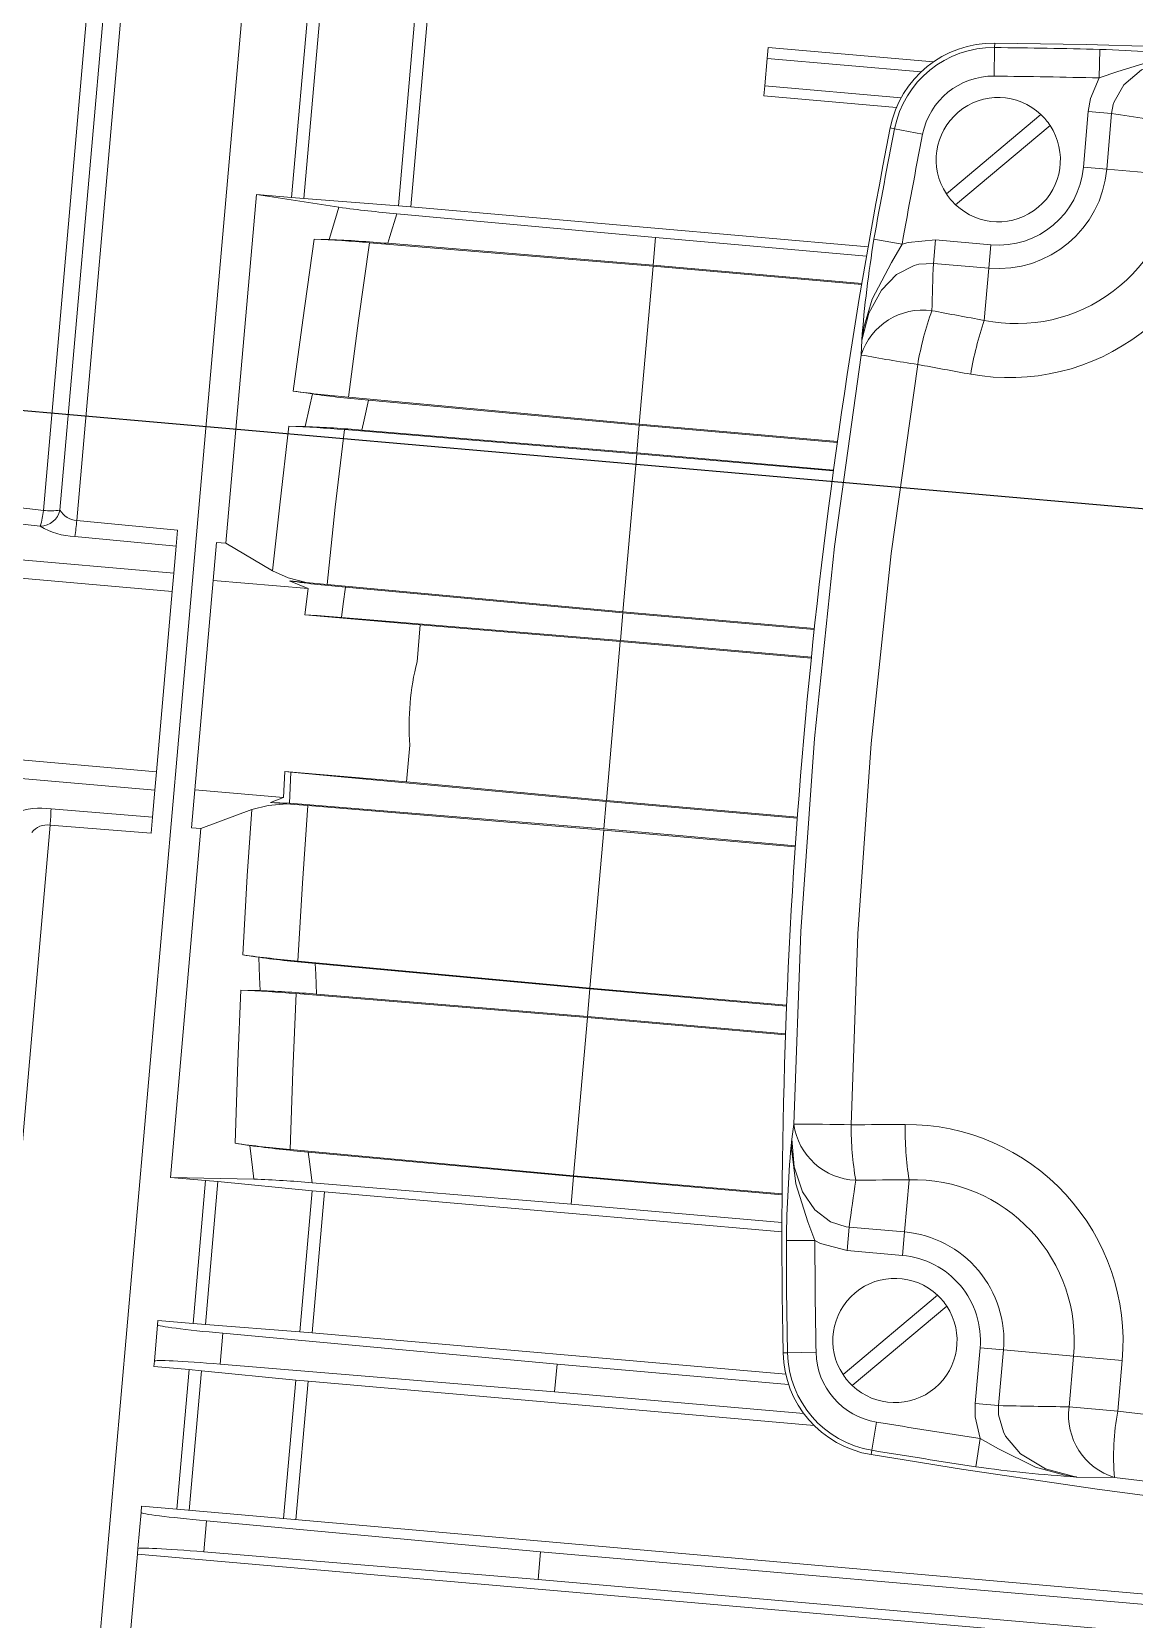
# Model space of a CAD drawing. Header units: inches. Extents: x 191440 to 383551, y 141411 to 284946.
# Drawn here: x 191674.2954 to 191674.4581, y 141512.446 to 141512.6802 of the extents above; entities that cross this region are included whole.
import ezdxf

# ---------------------------------------------------------------- set-up
doc = ezdxf.new("R2010")
doc.units = ezdxf.units.IN
doc.header["$MEASUREMENT"] = 0
doc.layers.add('MOTOR', color=140, linetype='Continuous', lineweight=9)
doc.layers.add('Sanitary', color=6, linetype='Continuous')
doc.styles.add('ROMANS', font='romans', dxfattribs={"height": 1})
doc.dimstyles.new('osama', dxfattribs={"dimtxt": 50, "dimasz": 45, "dimexe": 0.18, "dimexo": 0.0625, "dimgap": 0.2, "dimtad": 0, "dimdec": 0, "dimzin": 0, "dimdsep": 46, "dimtxsty": 'ROMANS', "dimcen": 0, "dimse1": 1, "dimse2": 1, "dimclrd": 3, "dimclre": 3, "dimclrt": 5, "dimadec": 0, "dimazin": 0, "dimtfac": 0.6, "dimtdec": 0, "dimtmove": 2, "dimatfit": 3, "dimfxl": 1, "dimtolj": 1, "dimtzin": 0, "dimarcsym": 0})

msp = doc.modelspace()

# ---------------------------------------------------------------- linework, layer by layer
at = {"color": 6}
msp.add_line((191675.293957798, 141512.5367695037), (191671.4079882396, 141512.8767443805), dxfattribs=at)
msp.add_circle((191674.3114437442, 141512.576444506), 1.40625)
at = {"layer": 'MOTOR', "linetype": 'Continuous'}
for p, q in [((191674.3160761753, 141512.7685125996), (191674.3020395925, 141512.6080737236)), ((191674.3339431707, 141512.7688024522), (191674.3177796358, 141512.5840524024)), ((191674.3132975861, 141512.7666316278), (191674.2995595861, 141512.6096055687)), ((191674.2971148958, 141512.6095676223), (191674.3107084987, 141512.7649432147)), ((191674.3495100802, 141512.6544901137), (191674.354470468, 141512.711187605)), ((191674.3562734368, 141512.7108552414), (191674.3513290239, 141512.6543403432)), ((191674.333735138, 141512.6557151027), (191674.3375611573, 141512.6994467033)), ((191674.3393302104, 141512.698726681), (191674.3355540776, 141512.6555652849)), ((191674.4039215565, 141512.6762497488), (191674.4040628783, 141512.677865064)), ((191674.4040628783, 141512.677865064), (191674.4284492682, 141512.6757315314)), ((191674.4374709316, 141512.6778513491), (191674.4374214506, 141512.6736368096)), ((191674.4374709316, 141512.6778513491), (191674.437478553, 141512.6785004965)), ((191674.4529771558, 141512.6775850779), (191674.452881907, 141512.6733713242)), ((191674.4035654589, 141512.6721795348), (191674.4039215565, 141512.6762497488)), ((191674.4039215565, 141512.6762497488), (191674.4266398446, 141512.6742621562)), ((191674.403438275, 141512.6707258161), (191674.4035654589, 141512.6721795348)), ((191674.4035654589, 141512.6721795348), (191674.4236789387, 141512.6704198333)), ((191674.403438275, 141512.6707258161), (191674.423001264, 141512.6690142764)), ((191674.4443022156, 141512.6679704805), (191674.4303513398, 141512.6562643057)), ((191674.4505644785, 141512.6602084576), (191674.4512830515, 141512.6684217848)), ((191674.4512830515, 141512.6684217848), (191674.4547356382, 141512.6681197226)), ((191674.4547356382, 141512.6681197226), (191674.4540170652, 141512.6599063954)), ((191674.4227129952, 141512.6658636408), (191674.4220760662, 141512.6659892271)), ((191674.4227129952, 141512.6658636408), (191674.4268482075, 141512.6650482813)), ((191674.4317111345, 141512.6546437655), (191674.4456620103, 141512.6663499403)), ((191674.4505644785, 141512.6602084576), (191674.4540170652, 141512.6599063954)), ((191674.464359331, 141512.6590015643), (191674.4540170652, 141512.6599063954)), ((191674.3240469197, 141512.6047160843), (191674.328548456, 141512.6561688786)), ((191674.3407317023, 141512.6542862534), (191674.328548456, 141512.6561688786)), ((191674.333735138, 141512.6557151027), (191674.328548456, 141512.6561688786)), ((191674.333735138, 141512.6557151027), (191674.3355540776, 141512.6555652849)), ((191674.3495100802, 141512.6544901137), (191674.3355540776, 141512.6555652849)), ((191674.3513290239, 141512.6543403432), (191674.3495100802, 141512.6544901137)), ((191674.3513290239, 141512.6543403432), (191674.4188071512, 141512.648436772)), ((191674.3492760776, 141512.653330243), (191674.3874506658, 141512.6498015311)), ((191674.3452218866, 141512.6490517312), (191674.3870831427, 141512.6456007233)), ((191674.3870945682, 141512.645731317), (191674.3479145648, 141512.6489654471)), ((191674.3874506658, 141512.6498015311), (191674.3870945682, 141512.645731317)), ((191674.3874506658, 141512.6498015311), (191674.4185702033, 141512.6470789243)), ((191674.4196652152, 141512.6495660729), (191674.4238156201, 141512.6488319535)), ((191674.4287434926, 141512.6494636222), (191674.4284414304, 141512.6460110355)), ((191674.4287434926, 141512.6494636222), (191674.4369080096, 141512.6487493195)), ((191674.4369080096, 141512.6487493195), (191674.4366059474, 141512.6452967328)), ((191674.3870831427, 141512.6456007233), (191674.3850431872, 141512.6222839255)), ((191674.4178566704, 141512.6429083885), (191674.3870831427, 141512.6456007233)), ((191674.3870945682, 141512.645731317), (191674.4178785341, 141512.643038069)), ((191674.4366059474, 141512.6452967328), (191674.4284414304, 141512.6460110355)), ((191674.4359326031, 141512.6376003724), (191674.4366059474, 141512.6452967328)), ((191674.4177832479, 141512.6324869857), (191674.4178546809, 141512.6346891118)), ((191674.3850431872, 141512.6222839255), (191674.342116245, 141512.6262558343)), ((191674.3451010488, 141512.6258149525), (191674.3850292084, 141512.6221241472)), ((191674.3415240583, 141512.6214766555), (191674.3846611292, 141512.6179169828)), ((191674.3846731108, 141512.6180539331), (191674.3441144242, 141512.6214018672)), ((191674.3850292084, 141512.6221241472), (191674.3846731108, 141512.6180539331)), ((191674.3850292084, 141512.6221241472), (191674.4142574831, 141512.6195670045)), ((191674.3850431872, 141512.6222839255), (191674.4142797563, 141512.6197260571)), ((191674.3846611292, 141512.6179169828), (191674.3826209932, 141512.5945981204)), ((191674.4136819398, 141512.6153779909), (191674.3846611292, 141512.6179169828)), ((191674.3846731108, 141512.6180539331), (191674.4137003429, 141512.6155143794)), ((191674.2966644725, 141512.6072398808), (191674.2901426815, 141512.6079719123)), ((191674.3169264951, 141512.6066639454), (191674.3167187535, 141512.6042894476)), ((191674.3167187535, 141512.6042894476), (191674.3017585486, 141512.6057085422)), ((191674.3163706541, 141512.6003106526), (191674.3167187535, 141512.6042894476)), ((191674.3221523468, 141512.5992425084), (191674.3226419764, 141512.6048390009)), ((191674.3226419764, 141512.6048390009), (191674.3240469197, 141512.6047160843)), ((191674.3309374391, 141512.6006357986), (191674.3240469197, 141512.6047160843)), ((191674.2896767305, 141512.6026460683), (191674.3163706541, 141512.6003106526)), ((191674.3161331974, 141512.5975965105), (191674.2894392739, 141512.5999319262)), ((191674.3163706541, 141512.6003106526), (191674.3161331974, 141512.5975965105)), ((191674.3138063008, 141512.5709999606), (191674.3161331974, 141512.5975965105)), ((191674.3194481812, 141512.5683337548), (191674.3221523468, 141512.5992425084)), ((191674.336168377, 141512.5980162646), (191674.3221523468, 141512.5992425084)), ((191674.3335284067, 141512.5991099886), (191674.3334647986, 141512.5991473972)), ((191674.3335321817, 141512.5991373473), (191674.3334647986, 141512.5991473972)), ((191674.3334647986, 141512.5991473972), (191674.335877393, 141512.5989363225)), ((191674.3335284067, 141512.5991099886), (191674.3335321817, 141512.5991373473)), ((191674.336168377, 141512.5980162646), (191674.3335284067, 141512.5991099886)), ((191674.3356938157, 141512.5941652393), (191674.336168377, 141512.5980162646)), ((191674.33897197, 141512.5986336785), (191674.335877393, 141512.5989363225)), ((191674.3826209932, 141512.5945981204), (191674.33897197, 141512.5986336785)), ((191674.3416985731, 141512.5982282501), (191674.3826077511, 141512.5944467633)), ((191674.3356938157, 141512.5941652393), (191674.3527231338, 141512.592675367)), ((191674.3822516535, 141512.5903765493), (191674.3411058135, 141512.5937729501)), ((191674.3522471552, 141512.5872349068), (191674.3527231338, 141512.592675367)), ((191674.3527226016, 141512.5926692846), (191674.3822390727, 141512.5902327495)), ((191674.3826077511, 141512.5944467633), (191674.3822516535, 141512.5903765493)), ((191674.3826077511, 141512.5944467633), (191674.4108574161, 141512.5919752379)), ((191674.3826209932, 141512.5945981204), (191674.4108735351, 141512.5921263433)), ((191674.3822390727, 141512.5902327495), (191674.380186583, 141512.5667726848)), ((191674.4104195563, 141512.5877672767), (191674.3822390727, 141512.5902327495)), ((191674.3822516535, 141512.5903765493), (191674.4104341506, 141512.5879109002)), ((191674.3177796358, 141512.5840524024), (191674.3016161009, 141512.3993023525)), ((191674.3506949014, 141512.5694925651), (191674.35117088, 141512.5749330253)), ((191674.2871123772, 141512.5733353764), (191674.3138063008, 141512.5709999606)), ((191674.3135688441, 141512.5682858185), (191674.2868749206, 141512.5706212342)), ((191674.3138063008, 141512.5709999606), (191674.3135688441, 141512.5682858185)), ((191674.332549444, 141512.5671875428), (191674.3327386726, 141512.5710635316)), ((191674.3506949014, 141512.5694925651), (191674.3327386726, 141512.5710635316)), ((191674.3336250968, 141512.5709316865), (191674.3327386726, 141512.5710635316)), ((191674.3336250968, 141512.5709316865), (191674.3334226189, 141512.5663883896)), ((191674.3336250968, 141512.5709316865), (191674.3801740021, 141512.5666288851)), ((191674.380186583, 141512.5667726848), (191674.3506954335, 141512.5694986476)), ((191674.3132207447, 141512.5643070235), (191674.3135688441, 141512.5682858185)), ((191674.3189585516, 141512.5627372623), (191674.3194481812, 141512.5683337548)), ((191674.332549444, 141512.5671875428), (191674.3194481812, 141512.5683337548)), ((191674.3306052874, 141512.5664630344), (191674.332549444, 141512.5671875428)), ((191674.380186583, 141512.5667726848), (191674.4083670666, 141512.5643072119)), ((191674.2982413957, 141512.5655073005), (191674.3132207447, 141512.5643070235)), ((191674.3203634949, 141512.5626143457), (191674.3278578659, 141512.5654361165)), ((191674.3306052874, 141512.5664630344), (191674.3334226189, 141512.5663883896)), ((191674.3306052874, 141512.5664630344), (191674.3330178818, 141512.5662519598)), ((191674.3798179045, 141512.562558671), (191674.3334226189, 141512.5663883896)), ((191674.3361179989, 141512.5660126384), (191674.3798046625, 141512.5624073138)), ((191674.3801740021, 141512.5666288851), (191674.3798179045, 141512.562558671)), ((191674.3801740021, 141512.5666288851), (191674.4083564992, 141512.564163236)), ((191674.2981074604, 141512.5631292487), (191674.2840708776, 141512.4026903727)), ((191674.3132207447, 141512.5643070235), (191674.313013003, 141512.5619325257)), ((191674.3158619587, 141512.5111615514), (191674.3203634949, 141512.5626143457)), ((191674.3203634949, 141512.5626143457), (191674.3189585516, 141512.5627372623)), ((191674.3798046625, 141512.5624073138), (191674.3777645264, 141512.5390884514)), ((191674.4080572044, 141512.5599355367), (191674.3798046625, 141512.5624073138)), ((191674.3798179045, 141512.562558671), (191674.4080675695, 141512.5600871456)), ((191674.3777645264, 141512.5390884514), (191674.3346646737, 141512.543073532)), ((191674.3372286731, 141512.5426973717), (191674.3777525448, 141512.5389515012)), ((191674.3777525448, 141512.5389515012), (191674.3773964472, 141512.5348812871)), ((191674.3777525448, 141512.5389515012), (191674.4067797769, 141512.5364119474)), ((191674.3777645264, 141512.5390884514), (191674.406785337, 141512.5365494595)), ((191674.3344179681, 141512.5382641275), (191674.3773824684, 141512.5347215088)), ((191674.3773964472, 141512.5348812871), (191674.3374339845, 141512.5381800056)), ((191674.3773824684, 141512.5347215088), (191674.3753425129, 141512.5114047109)), ((191674.4066190375, 141512.5321636405), (191674.3773824684, 141512.5347215088)), ((191674.3773964472, 141512.5348812871), (191674.4066247219, 141512.5323241444)), ((191674.4075413438, 141512.516807129), (191674.4078533911, 141512.5189882042)), ((191674.3753425129, 141512.5114047109), (191674.3335179622, 141512.5152752624)), ((191674.3361847156, 141512.514892657), (191674.3753310875, 141512.5112741172)), ((191674.3158619587, 141512.5111615514), (191674.3281870285, 141512.5108999767)), ((191674.3158619587, 141512.5111615514), (191674.3210486408, 141512.5107077755)), ((191674.3192011318, 141512.4895906511), (191674.3210486408, 141512.5107077755)), ((191674.3228659621, 141512.5105394617), (191674.3210200967, 141512.4894411233)), ((191674.3228659621, 141512.5105394617), (191674.3210486408, 141512.5107077755)), ((191674.3228659621, 141512.5105394617), (191674.3367966433, 141512.5091748643)), ((191674.3753310875, 141512.5112741172), (191674.3749749899, 141512.5072039032)), ((191674.3753310875, 141512.5112741172), (191674.4061150534, 141512.5085808692)), ((191674.3753425129, 141512.5114047109), (191674.4061160406, 141512.5087123761)), ((191674.4248390866, 141512.5108008988), (191674.4241657424, 141512.5031045383)), ((191674.3349765077, 141512.48837062), (191674.3367966433, 141512.5091748643)), ((191674.3749749899, 141512.5072039032), (191674.3367676051, 141512.5103577481)), ((191674.3386139605, 141512.5090065031), (191674.3367954784, 141512.488221158)), ((191674.3367966433, 141512.5091748643), (191674.3386139605, 141512.5090065031)), ((191674.3386139605, 141512.5090065031), (191674.4060920878, 141512.5031029319)), ((191674.3749749899, 141512.5072039032), (191674.4060945274, 141512.5044812965)), ((191674.4160012253, 141512.503818841), (191674.4156991631, 141512.5003662544)), ((191674.4160012253, 141512.503818841), (191674.4241657424, 141512.5031045383)), ((191674.4109558442, 141512.5018440427), (191674.4067410148, 141512.5018417864)), ((191674.4241657424, 141512.5031045383), (191674.4238636802, 141512.4996519517)), ((191674.4238636802, 141512.4996519517), (191674.4156991631, 141512.5003662544)), ((191674.4290605553, 141512.4937575057), (191674.4151096795, 141512.4820513309)), ((191674.4164694741, 141512.4804307907), (191674.43042035, 141512.4921369655)), ((191674.3139571963, 141512.489390018), (191674.3140144497, 141512.490044427)), ((191674.3192011318, 141512.4895906511), (191674.3140144497, 141512.490044427)), ((191674.3192011318, 141512.4895906511), (191674.3210200967, 141512.4894411233)), ((191674.3349765077, 141512.48837062), (191674.3210200967, 141512.4894411233)), ((191674.3134907254, 141512.4840582304), (191674.3139571963, 141512.489390018)), ((191674.3235984959, 141512.4881548646), (191674.3232000341, 141512.4836004249)), ((191674.3235984959, 141512.4881548646), (191674.3729096302, 141512.4835967334)), ((191674.3367954784, 141512.488221158), (191674.3349765077, 141512.48837062)), ((191674.3367954784, 141512.488221158), (191674.4066492364, 141512.4821097461)), ((191674.4069124492, 141512.4852625738), (191674.4062633888, 141512.4852494969)), ((191674.411126424, 141512.485347474), (191674.4069124492, 141512.4852625738)), ((191674.4346042452, 141512.4777821555), (191674.4353228182, 141512.4859954828)), ((191674.4387754049, 141512.4856934206), (191674.4353228182, 141512.4859954828)), ((191674.4387754049, 141512.4856934206), (191674.4380568318, 141512.4774800933)), ((191674.4491176707, 141512.4847885896), (191674.4387754049, 141512.4856934206)), ((191674.4484634616, 141512.4773109451), (191674.4491176707, 141512.4847885896)), ((191674.4563098202, 141512.484159358), (191674.4491176707, 141512.4847885896)), ((191674.3134204635, 141512.4832551336), (191674.3134907254, 141512.4840582304)), ((191674.3134204635, 141512.4832551336), (191674.3186071456, 141512.4828013577)), ((191674.3168033804, 141512.4621842274), (191674.3186071456, 141512.4828013577)), ((191674.3204243797, 141512.4826320466), (191674.3186071456, 141512.4828013577)), ((191674.3204243797, 141512.4826320466), (191674.3186215108, 141512.4620251616)), ((191674.3204243797, 141512.4826320466), (191674.3343536514, 141512.4812513396)), ((191674.3725535326, 141512.4795265193), (191674.3232000341, 141512.4836004249)), ((191674.3729096302, 141512.4835967334), (191674.3725535326, 141512.4795265193)), ((191674.3729096302, 141512.4835967334), (191674.4070725434, 141512.4806078658)), ((191674.4563098202, 141512.484159358), (191674.4556556111, 141512.4766817136)), ((191674.3325648527, 141512.4608052773), (191674.3343536514, 141512.4812513396)), ((191674.3343536514, 141512.4812513396), (191674.3361708752, 141512.4810819101)), ((191674.3361708752, 141512.4810819101), (191674.3343829832, 141512.4606462114)), ((191674.3361708752, 141512.4810819101), (191674.4108480341, 141512.4745485053)), ((191674.3725535326, 141512.4795265193), (191674.4093212541, 141512.4763097605)), ((191674.4380568318, 141512.4774800933), (191674.4346042452, 141512.4777821555)), ((191674.4484634616, 141512.4773109451), (191674.4556556111, 141512.4766817136)), ((191674.4200476535, 141512.4750534004), (191674.4193645357, 141512.4708942969)), ((191674.4193645357, 141512.4708942969), (191674.419259318, 141512.4702536881)), ((191674.4353193319, 141512.4726301724), (191674.434681423, 141512.4684638953)), ((191674.4551708571, 141512.4668644397), (191674.4495402261, 141512.466951352)), ((191674.311069268, 141512.4563808465), (191674.311535739, 141512.4617126341)), ((191674.311535739, 141512.4617126341), (191674.3116166983, 141512.4626380033)), ((191674.3116166983, 141512.4626380033), (191674.3168033804, 141512.4621842274)), ((191674.3168033804, 141512.4621842274), (191674.7335327931, 141512.425725128)), ((191674.3211770386, 141512.4604774807), (191674.3207785768, 141512.455923041)), ((191674.3211770386, 141512.4604774807), (191674.3704881728, 141512.4559193495)), ((191674.3099447741, 141512.4435278214), (191674.310998544, 141512.4555724676)), ((191674.310998544, 141512.4555724676), (191674.311069268, 141512.4563808465)), ((191674.310998544, 141512.4555724676), (191674.7381013209, 141512.4182058165)), ((191674.3701320752, 141512.4518491354), (191674.3207785768, 141512.455923041)), ((191674.3704881728, 141512.4559193495), (191674.3701320752, 141512.4518491354)), ((191674.3704881728, 141512.4559193495), (191674.6795757087, 141512.428877694)), ((191674.3701320752, 141512.4518491354), (191674.6792196111, 141512.42480748))]:
    msp.add_line(p, q, dxfattribs=at)
at = {"layer": 'MOTOR', "linetype": 'Continuous', "flags": 128}
for points in [[(191674.452881907, 141512.6733713242), (191674.4556650443, 141512.6743371216), (191674.4612655086, 141512.6760309312), (191674.4660986595, 141512.6765400148), (191674.4661327607, 141512.6765402876), (191674.4673696698, 141512.6765196934), (191674.4677293934, 141512.6765026294), (191674.4678431127, 141512.676496202), (191674.4678728706, 141512.6764944382)], [(191674.4678728706, 141512.6764944382), (191674.4631716298, 141512.6761057994), (191674.4591577742, 141512.6745549908), (191674.4565263501, 141512.6723665365), (191674.4550842859, 141512.669830282), (191674.4549691475, 141512.6694531165), (191674.4547356382, 141512.6681197226)], [(191674.4512830515, 141512.6684217848), (191674.451612212, 141512.6703273231), (191674.452881907, 141512.6733713242)], [(191674.3392945344, 141512.6495124397), (191674.3402260814, 141512.6526307586), (191674.3407317023, 141512.6542862534)], [(191674.3492760776, 141512.653330243), (191674.3482262227, 141512.6499803512), (191674.3479145648, 141512.6489654471)], [(191674.3339924871, 141512.6271644543), (191674.3353737971, 141512.6376296566), (191674.3370728777, 141512.6495657181)], [(191674.3370728777, 141512.6495657181), (191674.3388389373, 141512.6495233871), (191674.3392945344, 141512.6495124397)], [(191674.3452218866, 141512.6490517312), (191674.3436029696, 141512.6375970877), (191674.342116245, 141512.6262558343)], [(191674.4178546809, 141512.6346891118), (191674.4178585883, 141512.6347187067), (191674.4178718342, 141512.6348171507), (191674.4179172859, 141512.6351354446), (191674.4181032236, 141512.6362225549), (191674.4181390248, 141512.6364043009), (191674.4194185225, 141512.6407253828), (191674.4222352232, 141512.6461435164), (191674.4238156201, 141512.6488319535)], [(191674.4238156201, 141512.6488319535), (191674.4246933199, 141512.6491034214), (191674.4287434926, 141512.6494636222)], [(191674.4284414304, 141512.6460110355), (191674.4263046299, 141512.6458898589), (191674.4256043914, 141512.6457082373), (191674.4230101934, 141512.644359935), (191674.4207605554, 141512.6420716752), (191674.4188987267, 141512.638679114), (191674.4178546809, 141512.6346891118)], [(191674.4078533911, 141512.5189882042), (191674.4088787066, 141512.5474563347), (191674.4108783703, 141512.5759073185), (191674.413845436, 141512.6042396167), (191674.4177832479, 141512.6324869857)], [(191674.4261226628, 141512.6310915197), (191674.4222171619, 141512.6032087549), (191674.4192745635, 141512.5751727468), (191674.417305866, 141512.5470860335), (191674.4163084318, 141512.5189143456)], [(191674.3368058718, 141512.6267400805), (191674.3358377022, 141512.6268860855), (191674.3339924871, 141512.6271644543)], [(191674.3357661012, 141512.6219337326), (191674.3363764774, 141512.6247940969), (191674.3368058718, 141512.6267400805)], [(191674.3451010488, 141512.6258149525), (191674.344443023, 141512.622902693), (191674.3441144242, 141512.6214018672)], [(191674.3309374391, 141512.6006357986), (191674.3319885155, 141512.6104050015), (191674.3333473836, 141512.6219968185)], [(191674.3333473836, 141512.6219968185), (191674.3352395528, 141512.6219474734), (191674.3357661012, 141512.6219337326)], [(191674.3415240583, 141512.6214766555), (191674.3401873115, 141512.6100252273), (191674.33897197, 141512.5986336785)], [(191674.2903484058, 141512.6103233518), (191674.2959315167, 141512.6096997856), (191674.2971148958, 141512.6095676223)], [(191674.3020395925, 141512.6080737236), (191674.3076536205, 141512.6075420764), (191674.3169264951, 141512.6066639454)], [(191674.335877393, 141512.5989363225), (191674.3332509114, 141512.5996368607), (191674.3309374391, 141512.6006357986)], [(191674.3416985731, 141512.5982282501), (191674.3413625631, 141512.5957632396), (191674.3411058135, 141512.5937729501)], [(191674.3411058135, 141512.5937729501), (191674.3374987275, 141512.5940481486), (191674.3356938157, 141512.5941652393)], [(191674.3265218958, 141512.5439811361), (191674.3271965698, 141512.5556328123), (191674.3278578659, 141512.5654361165)], [(191674.3278578659, 141512.5654361165), (191674.330295006, 141512.5660160094), (191674.3330178818, 141512.5662519598)], [(191674.3330178818, 141512.5662519598), (191674.3335839824, 141512.5662108887), (191674.3361179989, 141512.5660126384)], [(191674.3361179989, 141512.5660126384), (191674.3353367548, 141512.5545831108), (191674.3346646737, 141512.543073532)], [(191674.313013003, 141512.5619325257), (191674.3073919447, 141512.5623838274), (191674.2981074604, 141512.5631292487)], [(191674.3289148224, 141512.5436232577), (191674.3283938874, 141512.5437011598), (191674.3265218958, 141512.5439811361)], [(191674.329104183, 141512.5387093747), (191674.3290192286, 141512.540700358), (191674.3289148224, 141512.5436232577)], [(191674.3372286731, 141512.5426973717), (191674.337291664, 141512.5411622862), (191674.3374339845, 141512.5381800056)], [(191674.3254035021, 141512.5161841447), (191674.3258029097, 141512.5282339129), (191674.3262598482, 141512.5387799872)], [(191674.3262598482, 141512.5387799872), (191674.3281253686, 141512.5387337088), (191674.329104183, 141512.5387093747)], [(191674.3344179681, 141512.5382641275), (191674.3339127181, 141512.5268370062), (191674.3335179622, 141512.5152752624)], [(191674.3276006585, 141512.5158508271), (191674.327150082, 141512.5159191596), (191674.3254035021, 141512.5161841447)], [(191674.3281870285, 141512.5108999767), (191674.3279765629, 141512.512618121), (191674.3276006585, 141512.5158508271)], [(191674.4075413438, 141512.516807129), (191674.4075400528, 141512.5167773053), (191674.4075353398, 141512.5166608678), (191674.4075239776, 141512.5162969455), (191674.4075239103, 141512.515052649), (191674.4075247138, 141512.5150203221), (191674.408120408, 141512.5101854404), (191674.4099269518, 141512.5046093065), (191674.4109558442, 141512.5018440427)], [(191674.4075413438, 141512.516807129), (191674.4078766715, 141512.5126964473), (191674.4091211029, 141512.5090321235), (191674.4109392116, 141512.5063879821), (191674.4132598677, 141512.5046096858), (191674.4155458939, 141512.5038703448), (191674.4160012253, 141512.503818841)], [(191674.3361847156, 141512.514892657), (191674.3363154025, 141512.5138390528), (191674.3367676051, 141512.5103577481)], [(191674.4156991631, 141512.5003662544), (191674.4117730699, 141512.501424288), (191674.4109558442, 141512.5018440427)], [(191674.4353193319, 141512.4726301724), (191674.4345975117, 141512.4758484085), (191674.4346042452, 141512.4777821555)], [(191674.4380568318, 141512.4774800933), (191674.4380552521, 141512.4761264082), (191674.4387569704, 141512.4736085123), (191674.4390828873, 141512.4729868442), (191674.441294313, 141512.4703746954), (191674.4449778941, 141512.4681504484), (191674.4495402261, 141512.466951352)], [(191674.4556556111, 141512.4766817136), (191674.4913842446, 141512.4724150695), (191674.5273492879, 141512.4688859209), (191674.5632953235, 141512.4661218543), (191674.5993075019, 141512.4641138016)], [(191674.4353193319, 141512.4726301724), (191674.438037958, 141512.4711119359), (191674.4435009641, 141512.4684059576), (191674.4478330076, 141512.467205719), (191674.4480158708, 141512.4671728816), (191674.4490990157, 141512.4670060092), (191674.4494143444, 141512.4669661707), (191674.4495106139, 141512.4669547825), (191674.4495402261, 141512.466951352)], [(191674.5980801396, 141512.4543614976), (191674.5623372875, 141512.4563384363), (191674.5264921458, 141512.4590887411), (191674.490798159, 141512.4625954844), (191674.4551708571, 141512.4668644397)]]:
    msp.add_lwpolyline(points, dxfattribs=at)
at = {"layer": 'MOTOR', "linetype": 'Continuous'}
for centre, radius, start, end in [((191674.4372964295, 141512.6629881556), 0.01551341000334136, 89.32734696374234, 168.8457999060429), ((191674.4372964295, 141512.6629881556), 0.0148642178866555, 89.32734696374234, 168.8457999060429), ((191674.4207066436, 141511.2499549185), 1.42799483819099, 88.70509219639666, 89.32734696374234), ((191674.4207066436, 141511.2499549185), 1.428644030307677, 80.67265303620391, 89.32734696374234), ((191674.4461164596, 141512.4816167175), 0.1960884173724184, 83.62980032053746, 87.9949393637899), ((191674.4372964295, 141512.6629881556), 0.01064938785175036, 89.32734696374234, 168.8457999060429), ((191674.4207066436, 141511.2499549185), 1.423780008156086, 88.70509219639666, 89.32734696374234), ((191674.438006675, 141512.661307123), 0.009167015001974319, 46.62580962438337, 213.3741903755243), ((191674.438006675, 141512.661307123), 0.009167015001974194, 33.37419037552431, 46.62580962438337), ((191675.2522777017, 141512.5022944155), 0.8461860001822374, 168.8457999060429, 181.1542000938395), ((191675.2522777017, 141512.5022944155), 0.8455368080655514, 168.8457999060429, 169.9693286754959), ((191674.438006675, 141512.661307123), 0.009167015001974269, 226.6258096243831, 33.37419037552431), ((191675.2522777017, 141512.5022944155), 0.8413219780306465, 168.8457999060429, 169.9693286754959), ((191674.4396430153, 141512.661177197), 0.03203150667488674, 259.7532747065542, 354.9764156695916), ((191674.4406977293, 141512.6608508528), 0.02373375790050144, 258.4177645405878, 355.5310940001759), ((191674.438006675, 141512.661307123), 0.016071547211014, 265.0000000000231, 354.9999999999192), ((191674.438006675, 141512.661307123), 0.01260577225152389, 265.0000000000231, 354.9999999999192), ((191674.438006675, 141512.661307123), 0.009167015001974319, 213.3741903755243, 226.6258096243831), ((191674.3641312122, 141512.8247593252), 0.1720715121180353, 262.1842957391164, 265.0474234628738), ((191674.330591814, 141512.4819554026), 0.1677355718063847, 84.99624389622906, 87.78562149958314), ((191674.333011327, 141512.4823008603), 0.1673295878848456, 84.89017079106354, 87.84804391231097), ((191674.5979626054, 141512.620318532), 0.1806803199905478, 170.684282908802, 175.4381077102514), ((191674.4268871534, 141512.6295533707), 0.009564893740646799, 82.07991990414862, 162.1391405305636), ((191674.4721804796, 141512.6232459213), 0.04672125749430653, 160.2588443939317, 170.3328894224441), ((191674.4832577241, 141512.6215387994), 0.04997640644274461, 161.2534096742985, 170.6519158014599), ((191674.4644252711, 141512.8856071733), 0.2573816382880748, 259.5593239319276, 261.4416587443237), ((191674.3557348834, 141512.7847874844), 0.1591155284521159, 262.1462270460613, 265.0900684876829), ((191674.3602575409, 141512.7993678957), 0.1742134994199566, 262.263669110467, 265.0089846336103), ((191674.3263965865, 141512.448207627), 0.1739281364598956, 85.01037151553327, 87.70964366882741), ((191674.3294196216, 141512.4565325766), 0.1655228691445176, 84.90668516720972, 87.80262597480144), ((191674.2857760479, 141512.6105542654), 0.01138169296377224, 343.0700007779044, 355.0269677422455), ((191674.2966406471, 141512.6102233928), 0.002983607149763963, 270.4575369195579, 348.0491297080835), ((191674.298195702, 141512.6187052191), 0.009201294329741, 263.2543262830594, 278.5242167201126), ((191674.3021964331, 141512.6111010899), 0.003031426359608341, 209.5602898071706, 267.0342941336086), ((191674.3020908804, 141512.6160525827), 0.01034937768002721, 238.3773781601451, 268.1598426443937), ((191674.2644860918, 141512.6113367482), 0.03769499624406335, 351.4131098915742, 355.0340407243081), ((191674.3570397359, 141512.7731711904), 0.1756143036539966, 262.3073536324931, 264.9884166927485), ((191674.3904673981, 141512.5776930471), 0.03939332501208018, 165.9823835260587, 184.0176164739148), ((191674.2966867629, 141512.5559887288), 0.009644692335759972, 80.72399573074745, 112.7387835415038), ((191674.2605578635, 141512.5664368938), 0.03769499624406399, 354.9659592756568, 358.5868901083778), ((191674.297668555, 141512.5602906554), 0.002872324929299182, 81.21048685268728, 142.1949293526401), ((191674.3485187526, 141512.7043497598), 0.1618701860998057, 262.1897992052471, 265.0901857149496), ((191674.352758148, 141512.719931329), 0.1779130129924979, 262.2982321619231, 264.9924566096784), ((191674.3196080268, 141512.368817343), 0.1700927603841183, 85.00494338277623, 87.75876105570654), ((191674.3229451923, 141512.3759947724), 0.1628311241226315, 84.89504214517059, 87.83230397045482), ((191674.4098329579, 141512.2616141786), 0.2573816382879766, 88.55834125562477, 90.44067606810299), ((191674.4173284048, 141512.5202963743), 0.009564893740646408, 187.8608594693759, 267.9200800958922), ((191674.4630289007, 141512.5186428959), 0.04672125749433107, 179.6671105774812, 189.7411556059478), ((191674.4742342955, 141512.5184005394), 0.04997640644274236, 179.3480841985271, 188.7465903256198), ((191674.424399773, 141512.4869386123), 0.0320308502575243, 355.0222978335236, 90.24801167152124), ((191674.3469778283, 141512.672121556), 0.1574227676936406, 262.1229923554242, 265.0951424444436), ((191674.3516777129, 141512.6926219094), 0.1784032513364315, 262.2437736783085, 265.0180116226978), ((191674.5864873017, 141512.4997332365), 0.1797586539333607, 174.5496983012918, 179.3279112057557), ((191674.3222204891, 141512.3483182005), 0.1626912215472498, 84.87001818693628, 87.8982627412951), ((191674.4254904026, 141512.4870724438), 0.02373739220707213, 354.4788398750342, 91.57230148043216), ((191675.2522777017, 141512.5022944155), 0.8455368080655514, 180.030671324451, 181.1542000938395), ((191675.2522777017, 141512.5022944155), 0.8413219780306465, 180.030671324451, 181.1542000938395), ((191674.4227650147, 141512.4870941482), 0.016071547211014, 354.9999999999192, 85.00000000002309), ((191674.4227650147, 141512.4870941482), 0.01260577225152397, 354.9999999999192, 85.00000000002309), ((191674.4227650147, 141512.4870941482), 0.009167015001974307, 46.62580962438337, 213.3741903755243), ((191674.4227650147, 141512.4870941482), 0.009167015001974269, 226.6258096243831, 33.37419037552431), ((191674.4227650147, 141512.4870941482), 0.009167015001974206, 33.37419037552431, 46.62580962438337), ((191674.4217736512, 141512.4855619871), 0.0155134100033415, 181.1542000938395, 260.6726530362039), ((191674.4217736512, 141512.4855619871), 0.01486421788665552, 181.1542000938395, 260.6726530362039), ((191674.4217736512, 141512.4855619871), 0.0106493878517504, 181.1542000938395, 260.6726530362039), ((191674.4227650147, 141512.4870941482), 0.009167015001974307, 213.3741903755243, 226.6258096243831), ((191674.4579709394, 141512.4760388546), 0.009592202556561834, 172.3791467932441, 253.0275202402639), ((191674.4895864509, 141512.4700856833), 0.03456601658415046, 168.9991162850233, 185.3472130694551), ((191674.650806548, 141513.8800088603), 1.423780008156087, 260.6726530362039, 261.2949078035641), ((191674.650806548, 141513.8800088603), 1.427994838190991, 260.6726530362039, 261.2949078035641), ((191674.650806548, 141513.8800088603), 1.428644030307677, 260.6726530362039, 269.327346963744), ((191674.4620650134, 141512.6637320088), 0.1971788456736528, 262.0171364430116, 266.3581240310432)]:
    msp.add_arc(centre, radius, start, end, dxfattribs=at)
for centre, major_axis, ratio, start_param, end_param in [((191674.2346298649, 141511.2662345272), (-1.424772779517773, 0.1246514663081344), 0.9921634478, 4.637177208351129, 4.644454744575183), ((191675.2621391912, 141512.6150117568), (-0.07328463530849297, -0.8376472145617849), 0.9921634478, 4.762097722939846, 4.770408609890555), ((191674.5903691734, 141513.1892065085), (-0.8078424233567971, 0.07067705395902558), 0.7002075382, 1.430253065388069, 1.439988830717182), ((191674.5896643616, 141513.181150473), (-0.8176770267715757, 0.07153747026809198), 0.6917857981000001, 1.430253065388069, 1.439988830717182), ((191674.4818488299, 141511.9488133058), (-0.817677026771575, 0.071537470268101), 0.6917857981, 4.843196476462414, 4.852932241791527), ((191675.2424162121, 141512.3895770742), (-0.07328463530795852, -0.8376472145618314), 0.9921634478, 4.654369350878851, 4.66268023782956), ((191674.4811440181, 141511.9407572703), (-0.8078424233567963, 0.07067705395903452), 0.7002075382, 4.843196476462414, 4.852932241791527), ((191674.3251967431, 141512.488406685), (-0.01123954675974673, 0.0009833329246473747), 0.0349207695, 0, 1.431169986635352), ((191674.3247302721, 141512.4830748975), (-0.01123954675974673, 0.0009833329246473747), 0.0349207695, 4.852015320544228, 6.283185307179585), ((191674.4647297693, 141513.896288469), (-1.424772779517773, 0.1246514663081344), 0.9921634478, 1.638730562604428, 1.646008098828483), ((191674.3227752858, 141512.4607293012), (-0.01123954675974673, 0.0009833329246473747), 0.0349207695, 0, 1.431169986635367), ((191674.3223088148, 141512.4553975136), (-0.01123954675974673, 0.0009833329246473747), 0.0349207695, 4.852015320544242, 6.283185307179585)]:
    msp.add_ellipse(centre, major_axis=major_axis, ratio=ratio, start_param=start_param, end_param=end_param, dxfattribs=at)

# ---------------------------------------------------------------- leaders
at = {"layer": 'Sanitary', "ltscale": 0.5}
msp.add_leader([(191653.4749034721, 141520.5847399896), (191653.7945097446, 141519.5163850375), (191654.257737056, 141519.4758578992)], dimstyle='osama', override={"dimasz": 100, "dimgap": 0.09}, dxfattribs=at)

doc.saveas('drawing.dxf')
